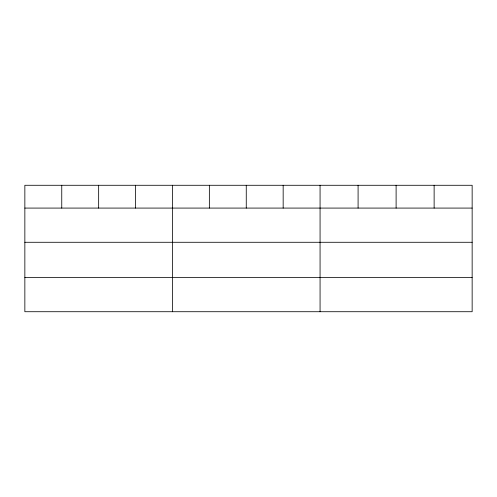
<?xml version="1.0" encoding="UTF-8"?>
<svg xmlns="http://www.w3.org/2000/svg" width="497" height="497" viewBox="0 0 497 497"><rect width="100%" height="100%" fill="white"/><g stroke="black" fill="none" stroke-linecap="round" stroke-linejoin="round"><path stroke-width="0.75" d="M472.15 242.281L472.15 185.282L24.85 185.282L24.85 311.718L472.15 311.718L472.15 242.281L24.85 242.281M24.85 208.081L472.15 208.081M24.85 277.519L472.15 277.519M434.129 185.282L434.129 208.081M396.109 185.282L396.109 208.081M358.088 185.282L358.088 208.081M320.068 185.282L320.068 311.718M283.166 185.282L283.166 208.081M246.263 185.282L246.263 208.081M209.361 185.282L209.361 208.081M172.459 185.282L172.459 311.718M135.557 185.282L135.557 208.081M98.654 185.282L98.654 208.081M61.752 185.282L61.752 208.081"/></g></svg>
